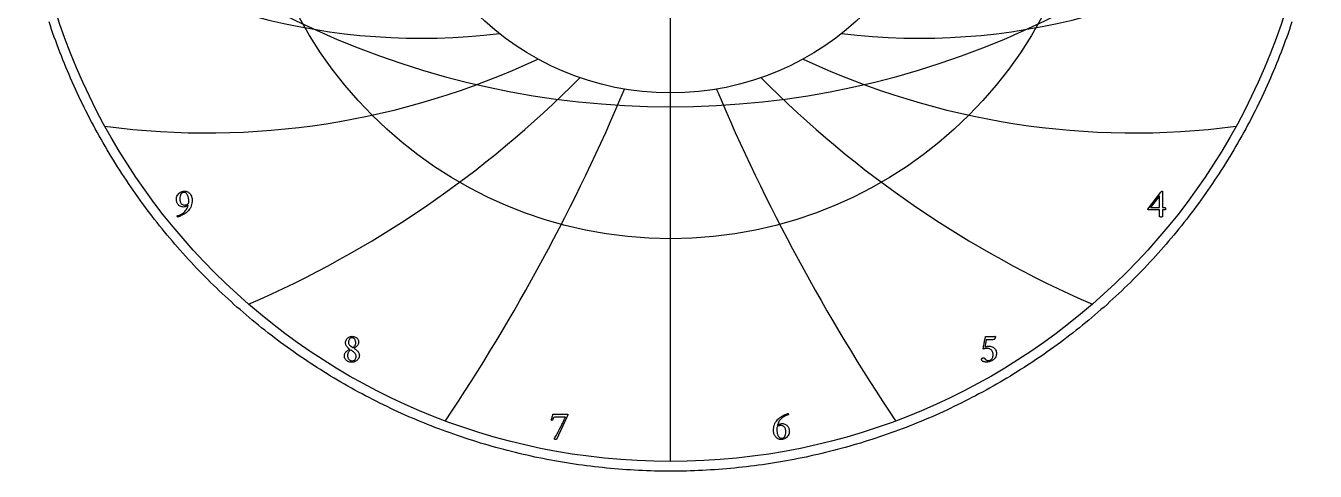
# Model space of a CAD drawing. Header units: millimetres. Extents: x -96 to 96, y -96 to 98.
# Drawn here: x -94.5 to 94.5, y -95.9 to -30.6 of the extents above; entities that cross this region are included whole.
import ezdxf

# ---------------------------------------------------------------- set-up
doc = ezdxf.new("R2010")
doc.units = ezdxf.units.MM
for name, color, linetype in [('CUT_OUTER', 1, 'Continuous'), ('ENGRAVE', 7, 'Continuous'), ('ENGRAVE_FINE', 8, 'Continuous'), ('TEXT', 5, 'Continuous')]:
    doc.layers.add(name, color=color, linetype=linetype)

msp = doc.modelspace()

# ---------------------------------------------------------------- linework, layer by layer
at = {"layer": 'CUT_OUTER'}
msp.add_lwpolyline([(91.0835, -30.0899), (90.8971, -30.6482), (90.7074, -31.2054), (90.5142, -31.7614), (90.3176, -32.3162), (90.1176, -32.8697), (89.9142, -33.4221), (89.7075, -33.9731), (89.4973, -34.5229), (89.2838, -35.0714), (89.0669, -35.6186), (88.8467, -36.1644), (88.6231, -36.7089), (88.3962, -37.252), (88.166, -37.7937), (87.9324, -38.334), (87.6956, -38.8728), (87.4554, -39.4101), (87.2119, -39.946), (86.9652, -40.4804), (86.7152, -41.0132), (86.4619, -41.5445), (86.2053, -42.0743), (85.9456, -42.6024), (85.6825, -43.129), (85.4163, -43.6539), (85.1468, -44.1772), (84.8742, -44.6988), (84.5983, -45.2187), (84.3192, -45.737), (84.037, -46.2535), (83.7516, -46.7682), (83.4631, -47.2813), (83.1714, -47.7925), (82.8766, -48.3019), (82.5787, -48.8095), (82.2776, -49.3153), (81.9735, -49.8192), (81.6662, -50.3213), (81.3559, -50.8214), (81.0426, -51.3196), (80.7262, -51.8159), (80.4067, -52.3103), (80.0842, -52.8027), (79.7587, -53.2931), (79.4302, -53.7815), (79.0987, -54.2678), (78.7643, -54.7521), (78.4268, -55.2344), (78.0864, -55.7146), (77.7431, -56.1927), (77.3969, -56.6686), (77.0477, -57.1425), (76.6956, -57.6141), (76.3407, -58.0836), (75.9828, -58.551), (75.6221, -59.0161), (75.2586, -59.479), (74.8922, -59.9396), (74.523, -60.398), (74.151, -60.8542), (73.7762, -61.308), (73.3987, -61.7595), (73.0183, -62.2087), (72.6353, -62.6556), (72.2494, -63.1001), (71.8609, -63.5422), (71.4697, -63.982), (71.0757, -64.4193), (70.6791, -64.8542), (70.2799, -65.2867), (69.8779, -65.7167), (69.4734, -66.1442), (69.0662, -66.5692), (68.6565, -66.9917), (68.2441, -67.4117), (67.8292, -67.8292), (67.4117, -68.2441), (66.9917, -68.6565), (66.5692, -69.0662), (66.1442, -69.4734), (65.7167, -69.8779), (65.2867, -70.2799), (64.8542, -70.6791), (64.4193, -71.0757), (63.982, -71.4697), (63.5422, -71.8609), (63.1001, -72.2494), (62.6556, -72.6353), (62.2087, -73.0183), (61.7595, -73.3987), (61.308, -73.7762), (60.8542, -74.151), (60.398, -74.523), (59.9396, -74.8922), (59.479, -75.2586), (59.0161, -75.6221), (58.551, -75.9828), (58.0836, -76.3407), (57.6141, -76.6956), (57.1425, -77.0477), (56.6686, -77.3969), (56.1927, -77.7431), (55.7146, -78.0864), (55.2344, -78.4268), (54.7521, -78.7643), (54.2678, -79.0987), (53.7815, -79.4302), (53.2931, -79.7587), (52.8027, -80.0842), (52.3103, -80.4067), (51.8159, -80.7262), (51.3196, -81.0426), (50.8214, -81.3559), (50.3213, -81.6662), (49.8192, -81.9735), (49.3153, -82.2776), (48.8095, -82.5787), (48.3019, -82.8766), (47.7925, -83.1714), (47.2813, -83.4631), (46.7682, -83.7516), (46.2535, -84.037), (45.737, -84.3192), (45.2187, -84.5983), (44.6988, -84.8742), (44.1772, -85.1468), (43.6539, -85.4163), (43.129, -85.6825), (42.6024, -85.9456), (42.0743, -86.2053), (41.5445, -86.4619), (41.0132, -86.7152), (40.4804, -86.9652), (39.946, -87.2119), (39.4101, -87.4554), (38.8728, -87.6956), (38.334, -87.9324), (37.7937, -88.166), (37.252, -88.3962), (36.7089, -88.6231), (36.1644, -88.8467), (35.6186, -89.0669), (35.0714, -89.2838), (34.5229, -89.4973), (33.9731, -89.7075), (33.4221, -89.9142), (32.8697, -90.1176), (32.3162, -90.3176), (31.7614, -90.5142), (31.2054, -90.7074), (30.6482, -90.8971), (30.0899, -91.0835), (29.5305, -91.2664), (28.9699, -91.4459), (28.4083, -91.6219), (27.8456, -91.7945), (27.2818, -91.9636), (26.717, -92.1293), (26.1512, -92.2915), (25.5844, -92.4502), (25.0167, -92.6055), (24.448, -92.7572), (23.8784, -92.9055), (23.3079, -93.0502), (22.7365, -93.1915), (22.1642, -93.3293), (21.5912, -93.4635), (21.0173, -93.5942), (20.4426, -93.7214), (19.8672, -93.8451), (19.291, -93.9652), (18.714, -94.0818), (18.1364, -94.1949), (17.5581, -94.3044), (16.9791, -94.4104), (16.3995, -94.5128), (15.8193, -94.6116), (15.2385, -94.7069), (14.6571, -94.7986), (14.0751, -94.8868), (13.4926, -94.9713), (12.9097, -95.0523), (12.3262, -95.1298), (11.7422, -95.2036), (11.1579, -95.2739), (10.5731, -95.3405), (9.9879, -95.4036), (9.4023, -95.4631), (8.8164, -95.519), (8.2301, -95.5713), (7.6435, -95.62), (7.0567, -95.6651), (6.4696, -95.7066), (5.8822, -95.7445), (5.2946, -95.7788), (4.7068, -95.8095), (4.1189, -95.8365), (3.5307, -95.86), (2.9425, -95.8799), (2.3541, -95.8961), (1.7657, -95.9087), (1.1771, -95.9178), (0.5886, -95.9232), (0, -95.925), (-0.5886, -95.9232), (-1.1771, -95.9178), (-1.7657, -95.9087), (-2.3541, -95.8961), (-2.9425, -95.8799), (-3.5307, -95.86), (-4.1189, -95.8365), (-4.7068, -95.8095), (-5.2946, -95.7788), (-5.8822, -95.7445), (-6.4696, -95.7066), (-7.0567, -95.6651), (-7.6435, -95.62), (-8.2301, -95.5713), (-8.8164, -95.519), (-9.4023, -95.4631), (-9.9879, -95.4036), (-10.5731, -95.3405), (-11.1579, -95.2739), (-11.7422, -95.2036), (-12.3262, -95.1298), (-12.9097, -95.0523), (-13.4926, -94.9713), (-14.0751, -94.8868), (-14.6571, -94.7986), (-15.2385, -94.7069), (-15.8193, -94.6116), (-16.3995, -94.5128), (-16.9791, -94.4104), (-17.5581, -94.3044), (-18.1364, -94.1949), (-18.714, -94.0818), (-19.291, -93.9652), (-19.8672, -93.8451), (-20.4426, -93.7214), (-21.0173, -93.5942), (-21.5912, -93.4635), (-22.1642, -93.3293), (-22.7365, -93.1915), (-23.3079, -93.0502), (-23.8784, -92.9055), (-24.448, -92.7572), (-25.0167, -92.6055), (-25.5844, -92.4502), (-26.1512, -92.2915), (-26.717, -92.1293), (-27.2818, -91.9636), (-27.8456, -91.7945), (-28.4083, -91.6219), (-28.9699, -91.4459), (-29.5305, -91.2664), (-30.0899, -91.0835), (-30.6482, -90.8971), (-31.2054, -90.7074), (-31.7614, -90.5142), (-32.3162, -90.3176), (-32.8697, -90.1176), (-33.4221, -89.9142), (-33.9731, -89.7075), (-34.5229, -89.4973), (-35.0714, -89.2838), (-35.6186, -89.0669), (-36.1644, -88.8467), (-36.7089, -88.6231), (-37.252, -88.3962), (-37.7937, -88.166), (-38.334, -87.9324), (-38.8728, -87.6956), (-39.4101, -87.4554), (-39.946, -87.2119), (-40.4804, -86.9652), (-41.0132, -86.7152), (-41.5445, -86.4619), (-42.0743, -86.2053), (-42.6024, -85.9456), (-43.129, -85.6825), (-43.6539, -85.4163), (-44.1772, -85.1468), (-44.6988, -84.8742), (-45.2187, -84.5983), (-45.737, -84.3192), (-46.2535, -84.037), (-46.7682, -83.7516), (-47.2813, -83.4631), (-47.7925, -83.1714), (-48.3019, -82.8766), (-48.8095, -82.5787), (-49.3153, -82.2776), (-49.8192, -81.9735), (-50.3213, -81.6662), (-50.8214, -81.3559), (-51.3196, -81.0426), (-51.8159, -80.7262), (-52.3103, -80.4067), (-52.8027, -80.0842), (-53.2931, -79.7587), (-53.7815, -79.4302), (-54.2678, -79.0987), (-54.7521, -78.7643), (-55.2344, -78.4268), (-55.7146, -78.0864), (-56.1927, -77.7431), (-56.6686, -77.3969), (-57.1425, -77.0477), (-57.6141, -76.6956), (-58.0836, -76.3407), (-58.551, -75.9828), (-59.0161, -75.6221), (-59.479, -75.2586), (-59.9396, -74.8922), (-60.398, -74.523), (-60.8542, -74.151), (-61.308, -73.7762), (-61.7595, -73.3987), (-62.2087, -73.0183), (-62.6556, -72.6353), (-63.1001, -72.2494), (-63.5422, -71.8609), (-63.982, -71.4697), (-64.4193, -71.0757), (-64.8542, -70.6791), (-65.2867, -70.2799), (-65.7167, -69.8779), (-66.1442, -69.4734), (-66.5692, -69.0662), (-66.9917, -68.6565), (-67.4117, -68.2441), (-67.8292, -67.8292), (-68.2441, -67.4117), (-68.6565, -66.9917), (-69.0662, -66.5692), (-69.4734, -66.1442), (-69.8779, -65.7167), (-70.2799, -65.2867), (-70.6791, -64.8542), (-71.0757, -64.4193), (-71.4697, -63.982), (-71.8609, -63.5422), (-72.2494, -63.1001), (-72.6353, -62.6556), (-73.0183, -62.2087), (-73.3987, -61.7595), (-73.7762, -61.308), (-74.151, -60.8542), (-74.523, -60.398), (-74.8922, -59.9396), (-75.2586, -59.479), (-75.6221, -59.0161), (-75.9828, -58.551), (-76.3407, -58.0836), (-76.6956, -57.6141), (-77.0477, -57.1425), (-77.3969, -56.6686), (-77.7431, -56.1927), (-78.0864, -55.7146), (-78.4268, -55.2344), (-78.7643, -54.7521), (-79.0987, -54.2678), (-79.4302, -53.7815), (-79.7587, -53.2931), (-80.0842, -52.8027), (-80.4067, -52.3103), (-80.7262, -51.8159), (-81.0426, -51.3196), (-81.3559, -50.8214), (-81.6662, -50.3213), (-81.9735, -49.8192), (-82.2776, -49.3153), (-82.5787, -48.8095), (-82.8766, -48.3019), (-83.1714, -47.7925), (-83.4631, -47.2813), (-83.7516, -46.7682), (-84.037, -46.2535), (-84.3192, -45.737), (-84.5983, -45.2187), (-84.8742, -44.6988), (-85.1468, -44.1772), (-85.4163, -43.6539), (-85.6825, -43.129), (-85.9456, -42.6024), (-86.2053, -42.0743), (-86.4619, -41.5445), (-86.7152, -41.0132), (-86.9652, -40.4804), (-87.2119, -39.946), (-87.4554, -39.4101), (-87.6956, -38.8728), (-87.9324, -38.334), (-88.166, -37.7937), (-88.3962, -37.252), (-88.6231, -36.7089), (-88.8467, -36.1644), (-89.0669, -35.6186), (-89.2838, -35.0714), (-89.4973, -34.5229), (-89.7075, -33.9731), (-89.9142, -33.4221), (-90.1176, -32.8697), (-90.3176, -32.3162), (-90.5142, -31.7614), (-90.7074, -31.2054), (-90.8971, -30.6482), (-91.0835, -30.0899)], dxfattribs=at)
at = {"layer": 'ENGRAVE'}
for points in [[(0, -94.5), (0, 94.5)], [(0, -94.5), (0, -40.492)]]:
    msp.add_lwpolyline(points, dxfattribs=at)
for radius in [94.5, 61.8587, 40.492]:
    msp.add_circle((0, 0), radius, dxfattribs=at)
for centre, radius, start, end in [((-36.4408, 63.1173), 95.594, 233.336387, 276.831602), ((36.4408, 63.1173), 95.594, 263.168398, 306.663613), ((-67.9899, 67.9899), 114.3318, 262.507277, 295.128689), ((67.9899, 67.9899), 114.3318, 244.871311, 277.492723), ((-123.968, 71.573), 155.9399, 293.478679, 315.226287), ((123.968, 71.573), 155.9399, 224.773713, 246.521321), ((-275.2926, 73.7644), 291.6397, 326.181449, 337.055252), ((275.2926, 73.7644), 291.6397, 202.944748, 213.818551)]:
    msp.add_arc(centre, radius, start, end, dxfattribs=at)
at = {"layer": 'ENGRAVE_FINE'}
msp.add_arc((0, 83.1586), 125.6729, 221.240592, 318.759408, dxfattribs=at)
at = {"layer": 'TEXT'}
for points in [[(-72.2991, -58.5042), (-72.2035, -58.4714), (-72.1016, -58.4327), (-71.9934, -58.388), (-71.8788, -58.3373), (-71.7609, -58.2792), (-71.6426, -58.2121), (-71.5239, -58.1361), (-71.4049, -58.0512), (-71.2885, -57.956), (-71.1776, -57.8492), (-71.0724, -57.7309), (-70.9727, -57.6011), (-70.882, -57.4582), (-70.8035, -57.3008), (-70.7374, -57.1288), (-70.6836, -56.9424), (-70.7609, -57.0014), (-70.8438, -57.0534), (-70.9323, -57.0983), (-71.0264, -57.1361), (-71.1204, -57.1661), (-71.2089, -57.1875), (-71.2918, -57.2004), (-71.3691, -57.2047), (-71.515, -57.1976), (-71.6486, -57.1763), (-71.7698, -57.141), (-71.8788, -57.0914), (-71.9764, -57.0309), (-72.0636, -56.9625), (-72.1404, -56.8863), (-72.2067, -56.8023), (-72.2633, -56.7132), (-72.311, -56.6219), (-72.3498, -56.5284), (-72.3796, -56.4327), (-72.4017, -56.3382), (-72.4176, -56.2486), (-72.4271, -56.1639), (-72.4302, -56.0839), (-72.4204, -55.9234), (-72.3907, -55.7695), (-72.3414, -55.6223), (-72.2723, -55.4818), (-72.1864, -55.3513), (-72.0867, -55.2337), (-71.9733, -55.1292), (-71.846, -55.0377), (-71.7082, -54.9634), (-71.5629, -54.9103), (-71.4101, -54.8785), (-71.2499, -54.8678), (-71.1219, -54.8751), (-71.0003, -54.8969), (-70.885, -54.9332), (-70.776, -54.9841), (-70.6741, -55.0469), (-70.58, -55.119), (-70.4937, -55.2004), (-70.4153, -55.2911), (-70.3453, -55.3893), (-70.2842, -55.493), (-70.232, -55.6024), (-70.1888, -55.7173), (-70.1549, -55.8349), (-70.1307, -55.952), (-70.1161, -56.0689), (-70.1113, -56.1853), (-70.12, -56.4058), (-70.1463, -56.6205), (-70.1901, -56.8291), (-70.2514, -57.0318), (-70.3302, -57.2252), (-70.4265, -57.4059), (-70.5403, -57.5739), (-70.6717, -57.7293), (-70.7775, -57.8403), (-70.8922, -57.9468), (-71.0159, -58.0489), (-71.1486, -58.1465), (-71.2862, -58.2384), (-71.425, -58.3231), (-71.5649, -58.4008), (-71.7059, -58.4714), (-71.8451, -58.5342), (-71.9794, -58.5884), (-72.1089, -58.6341), (-72.2335, -58.6711), (-72.2525, -58.6667), (-72.2678, -58.6533), (-72.2793, -58.6309), (-72.2872, -58.5996), (-72.2924, -58.5668), (-72.2961, -58.54), (-72.2983, -58.5191), (-72.2991, -58.5042)], [(-70.6359, -56.686), (-70.6303, -56.638), (-70.6255, -56.5892), (-70.6214, -56.5396), (-70.618, -56.4893), (-70.6154, -56.4386), (-70.6135, -56.388), (-70.6124, -56.3373), (-70.612, -56.2866), (-70.6147, -56.1871), (-70.6225, -56.0854), (-70.6355, -55.9815), (-70.6538, -55.8753), (-70.6772, -55.7699), (-70.7059, -55.6681), (-70.7398, -55.5702), (-70.779, -55.4759), (-70.8237, -55.3878), (-70.8743, -55.3082), (-70.931, -55.2373), (-70.9936, -55.1748), (-71.0617, -55.124), (-71.1351, -55.0877), (-71.2138, -55.0659), (-71.2976, -55.0586), (-71.4289, -55.075), (-71.5487, -55.1242), (-71.6569, -55.2061), (-71.7536, -55.3209), (-71.8332, -55.4602), (-71.89, -55.616), (-71.9241, -55.7881), (-71.9354, -55.9766), (-71.931, -56.0972), (-71.9176, -56.2143), (-71.8952, -56.3282), (-71.8639, -56.4386), (-71.8226, -56.542), (-71.77, -56.6346), (-71.7063, -56.7164), (-71.6314, -56.7874), (-71.5446, -56.8447), (-71.4451, -56.8857), (-71.333, -56.9103), (-71.2082, -56.9185), (-71.1439, -56.9161), (-71.0763, -56.9088), (-71.0053, -56.8967), (-70.931, -56.8798), (-70.8555, -56.8531), (-70.7812, -56.812), (-70.708, -56.7563), (-70.6359, -56.686)], [(72.0487, -54.8857), (72.0709, -54.888), (72.0897, -54.8947), (72.1052, -54.9058), (72.1173, -54.9215), (72.1264, -54.9394), (72.1329, -54.9573), (72.1368, -54.9751), (72.1381, -54.993), (72.1381, -57.2881), (72.4839, -57.2881), (72.4984, -57.2926), (72.5122, -57.306), (72.5252, -57.3284), (72.5375, -57.3597), (72.548, -57.3969), (72.5554, -57.4372), (72.5599, -57.4804), (72.5614, -57.5266), (72.5603, -57.5571), (72.5569, -57.5832), (72.5513, -57.6048), (72.5435, -57.622), (72.1381, -57.622), (72.1381, -58.6413), (72.1357, -58.6423), (72.1284, -58.6451), (72.1163, -58.6497), (72.0994, -58.6562), (72.0716, -58.6628), (72.0271, -58.6674), (71.9658, -58.6702), (71.8878, -58.6711), (71.7965, -58.6682), (71.7313, -58.6592), (71.6922, -58.6443), (71.6791, -58.6234), (71.6791, -57.622), (70.0398, -57.622), (70.0258, -57.6121), (70.0137, -57.6003), (70.0034, -57.5867), (69.995, -57.5713), (69.9885, -57.5554), (69.9839, -57.5407), (69.9811, -57.5271), (69.9801, -57.5146), (71.8758, -55.0348), (71.8922, -55.0156), (71.9116, -54.9938), (71.934, -54.9694), (71.9593, -54.9424), (71.985, -54.9176), (72.0085, -54.8999), (72.0297, -54.8893), (72.0487, -54.8857)], [(71.6791, -55.5832), (70.3736, -57.2881), (71.6791, -57.2881)], [(-46.6709, -76.1579), (-46.5425, -76.1642), (-46.4198, -76.1832), (-46.3026, -76.2149), (-46.191, -76.2592), (-46.0876, -76.3155), (-45.995, -76.3829), (-45.9133, -76.4615), (-45.8423, -76.5513), (-45.7849, -76.6519), (-45.7439, -76.7629), (-45.7193, -76.8844), (-45.7111, -77.0163), (-45.7178, -77.1258), (-45.738, -77.2279), (-45.7715, -77.3225), (-45.8184, -77.4097), (-45.8749, -77.4902), (-45.9369, -77.5647), (-46.0045, -77.6333), (-46.0778, -77.6959), (-46.1528, -77.7532), (-46.226, -77.8062), (-46.2974, -77.8546), (-46.3669, -77.8986), (-46.3825, -77.9053), (-46.3877, -77.9135), (-46.3825, -77.9231), (-46.3669, -77.9343), (-46.2776, -77.9857), (-46.1888, -78.0446), (-46.1003, -78.1109), (-46.0122, -78.1847), (-45.928, -78.2644), (-45.8512, -78.3486), (-45.7819, -78.4373), (-45.7201, -78.5305), (-45.6692, -78.627), (-45.6329, -78.7257), (-45.6111, -78.8267), (-45.6038, -78.9299), (-45.6135, -79.0722), (-45.6426, -79.2071), (-45.691, -79.3345), (-45.7588, -79.4545), (-45.8425, -79.5646), (-45.9384, -79.6624), (-46.0466, -79.7479), (-46.1672, -79.8211), (-46.2963, -79.8798), (-46.4302, -79.9217), (-46.569, -79.9468), (-46.7126, -79.9552), (-46.8663, -79.9477), (-47.0114, -79.9254), (-47.148, -79.8881), (-47.276, -79.836), (-47.3928, -79.7704), (-47.4958, -79.6929), (-47.585, -79.6035), (-47.6605, -79.5021), (-47.7205, -79.3907), (-47.7633, -79.2711), (-47.789, -79.1433), (-47.7976, -79.0074), (-47.7924, -78.9142), (-47.7767, -78.8255), (-47.7506, -78.7413), (-47.7141, -78.6616), (-47.6698, -78.5863), (-47.6202, -78.5155), (-47.5655, -78.4492), (-47.5055, -78.3874), (-47.4427, -78.33), (-47.3795, -78.2771), (-47.316, -78.2287), (-47.2521, -78.1847), (-47.1908, -78.1448), (-47.1351, -78.1087), (-47.085, -78.0763), (-47.0405, -78.0476), (-47.0316, -78.039), (-47.0286, -78.0312), (-47.0316, -78.0241), (-47.0405, -78.0178), (-47.1014, -77.9781), (-47.1649, -77.9306), (-47.2311, -77.8753), (-47.2998, -77.8121), (-47.3673, -77.7423), (-47.4295, -77.6668), (-47.4865, -77.5858), (-47.5383, -77.4991), (-47.5813, -77.4075), (-47.612, -77.3114), (-47.6305, -77.2108), (-47.6366, -77.1057), (-47.6282, -76.9828), (-47.6031, -76.8643), (-47.5612, -76.7503), (-47.5025, -76.6407), (-47.43, -76.5385), (-47.3468, -76.4462), (-47.2527, -76.3641), (-47.1478, -76.292), (-47.0353, -76.2333), (-46.9183, -76.1914), (-46.7968, -76.1662), (-46.6709, -76.1579)], [(-46.7007, -76.3605), (-46.8011, -76.3725), (-46.8937, -76.4082), (-46.9785, -76.4678), (-47.0554, -76.5513), (-47.1193, -76.6512), (-47.1649, -76.7599), (-47.1923, -76.8777), (-47.2015, -77.0044), (-47.1949, -77.1104), (-47.1754, -77.2078), (-47.1428, -77.2967), (-47.0971, -77.3769), (-47.0425, -77.4494), (-46.9831, -77.5148), (-46.9189, -77.5731), (-46.8497, -77.6243), (-46.7804, -77.6702), (-46.7156, -77.7123), (-46.6553, -77.7506), (-46.5994, -77.7853), (-46.5927, -77.7879), (-46.5845, -77.7898), (-46.5748, -77.7909), (-46.5636, -77.7913), (-46.561, -77.7913), (-46.5591, -77.7913), (-46.558, -77.7913), (-46.5576, -77.7913), (-46.5491, -77.7909), (-46.5412, -77.7898), (-46.5342, -77.7879), (-46.5278, -77.7853), (-46.4429, -77.722), (-46.3669, -77.6512), (-46.2998, -77.5729), (-46.2417, -77.4872), (-46.1947, -77.3941), (-46.1612, -77.2935), (-46.1411, -77.1854), (-46.1344, -77.0699), (-46.1387, -76.9842), (-46.1515, -76.9), (-46.1729, -76.8173), (-46.2029, -76.7361), (-46.2408, -76.659), (-46.2857, -76.5886), (-46.3376, -76.5249), (-46.3967, -76.4678), (-46.4626, -76.4209), (-46.5353, -76.3874), (-46.6146, -76.3672), (-46.7007, -76.3605)], [(46.7007, -77.6005), (46.8671, -77.6102), (47.0204, -77.6392), (47.1607, -77.6877), (47.2879, -77.7555), (47.4017, -77.838), (47.5018, -77.9306), (47.588, -78.0332), (47.6605, -78.1459), (47.7179, -78.2646), (47.7588, -78.3851), (47.7834, -78.5075), (47.7916, -78.6318), (47.7836, -78.7773), (47.7596, -78.9157), (47.7195, -79.047), (47.6635, -79.1713), (47.5942, -79.2875), (47.5144, -79.3948), (47.4243, -79.4932), (47.3237, -79.5826), (47.2147, -79.6625), (47.0994, -79.7324), (46.9777, -79.7922), (46.8497, -79.8419), (46.7178, -79.8811), (46.5845, -79.909), (46.4496, -79.9258), (46.3132, -79.9314), (46.253, -79.9293), (46.1858, -79.9232), (46.1115, -79.9129), (46.0301, -79.8986), (45.9472, -79.8798), (45.8684, -79.8561), (45.7937, -79.8276), (45.7231, -79.7942), (45.7096, -79.7823), (45.6932, -79.7644), (45.6739, -79.7406), (45.6515, -79.7108), (45.6307, -79.6776), (45.6158, -79.6437), (45.6068, -79.6091), (45.6038, -79.5737), (45.6085, -79.5141), (45.6225, -79.4604), (45.6457, -79.4127), (45.6783, -79.371), (45.7169, -79.3371), (45.7581, -79.3129), (45.8019, -79.2983), (45.8482, -79.2935), (45.9047, -79.2993), (45.9548, -79.3166), (45.9986, -79.3455), (46.036, -79.3859), (46.0705, -79.4308), (46.1053, -79.4731), (46.1405, -79.5128), (46.1761, -79.5498), (46.2199, -79.5884), (46.2678, -79.6206), (46.3197, -79.6465), (46.3758, -79.6661), (46.4338, -79.6804), (46.4913, -79.6907), (46.5485, -79.6968), (46.6053, -79.6989), (46.683, -79.6935), (46.7611, -79.6773), (46.8395, -79.6502), (46.9183, -79.6124), (46.9941, -79.5621), (47.0636, -79.4977), (47.1268, -79.4191), (47.1836, -79.3263), (47.2305, -79.2181), (47.264, -79.093), (47.2842, -78.9513), (47.2909, -78.7927), (47.2851, -78.6994), (47.2678, -78.6042), (47.2389, -78.5072), (47.1985, -78.4082), (47.1454, -78.3121), (47.0785, -78.2234), (46.9978, -78.1422), (46.9034, -78.0685), (46.7935, -78.0072), (46.6664, -77.9634), (46.5222, -77.9371), (46.3609, -77.9284), (46.3091, -77.93), (46.2491, -77.9351), (46.181, -77.9435), (46.1046, -77.9552), (46.0297, -77.9692), (45.966, -77.9842), (45.9134, -78.0005), (45.8721, -78.0178), (45.8633, -78.0161), (45.8549, -78.0111), (45.8469, -78.0027), (45.8393, -77.991), (45.8328, -77.9774), (45.8281, -77.9634), (45.8253, -77.949), (45.8244, -77.9343), (45.8572, -77.7704), (45.89, -77.6065), (45.9228, -77.4425), (45.9555, -77.2786), (45.9878, -77.1174), (46.0189, -76.9619), (46.0489, -76.8119), (46.0778, -76.6675), (46.1044, -76.5325), (46.1277, -76.4105), (46.1476, -76.3015), (46.1642, -76.2055), (47.0226, -76.2055), (47.0826, -76.2048), (47.1433, -76.2026), (47.2048, -76.1988), (47.267, -76.1936), (47.327, -76.1875), (47.3818, -76.181), (47.4313, -76.1741), (47.4757, -76.1668), (47.5122, -76.1603), (47.5383, -76.1556), (47.5539, -76.1528), (47.5591, -76.1519), (47.5735, -76.1605), (47.5867, -76.1683), (47.5988, -76.1754), (47.6098, -76.1817), (47.6189, -76.1884), (47.6255, -76.1966), (47.6294, -76.2063), (47.6307, -76.2175), (47.6294, -76.23), (47.6255, -76.2495), (47.6189, -76.2762), (47.6098, -76.3099), (47.5983, -76.3481), (47.5845, -76.3881), (47.5684, -76.43), (47.5502, -76.4738), (47.5299, -76.517), (47.5077, -76.5573), (47.4837, -76.5945), (47.4578, -76.6288), (47.3952, -76.6348), (47.3266, -76.6407), (47.2521, -76.6467), (47.1716, -76.6526), (47.0845, -76.6579), (46.9898, -76.6616), (46.8877, -76.6638), (46.7782, -76.6646), (46.2894, -76.6646), (46.2627, -76.7963), (46.2365, -76.9291), (46.2106, -77.063), (46.1851, -77.1981), (46.1595, -77.332), (46.1336, -77.4626), (46.1074, -77.5899), (46.0807, -77.7138), (46.145, -77.6908), (46.2186, -77.6698), (46.3015, -77.6506), (46.3937, -77.6333), (46.4855, -77.6189), (46.5673, -77.6087), (46.639, -77.6025), (46.7007, -77.6005)], [(-46.7007, -79.7466), (-46.5649, -79.7354), (-46.4436, -79.7018), (-46.3369, -79.646), (-46.2447, -79.5677), (-46.1703, -79.4712), (-46.1172, -79.3606), (-46.0854, -79.2357), (-46.0748, -79.0968), (-46.0811, -79.0087), (-46.1001, -78.9232), (-46.1318, -78.8403), (-46.1761, -78.76), (-46.229, -78.6832), (-46.2864, -78.6109), (-46.3482, -78.5431), (-46.4146, -78.4798), (-46.482, -78.4215), (-46.5472, -78.3688), (-46.6102, -78.3216), (-46.6709, -78.2801), (-46.7249, -78.2451), (-46.7678, -78.2175), (-46.7994, -78.1974), (-46.8199, -78.1847), (-46.8311, -78.1795), (-46.8408, -78.1758), (-46.849, -78.1735), (-46.8557, -78.1728), (-46.8639, -78.1731), (-46.8706, -78.1743), (-46.8758, -78.1761), (-46.8795, -78.1787), (-46.9908, -78.2559), (-47.086, -78.3382), (-47.1651, -78.4258), (-47.2283, -78.5185), (-47.2765, -78.6195), (-47.311, -78.7316), (-47.3317, -78.855), (-47.3386, -78.9895), (-47.3326, -79.1044), (-47.3147, -79.2108), (-47.2849, -79.3086), (-47.2432, -79.3978), (-47.1923, -79.4777), (-47.1351, -79.5476), (-47.0716, -79.6074), (-47.0018, -79.6571), (-46.9282, -79.6963), (-46.8535, -79.7242), (-46.7776, -79.741), (-46.7007, -79.7466)], [(-15.4618, -87.5648), (-15.4041, -87.5642), (-15.3441, -87.5626), (-15.2819, -87.5598), (-15.2174, -87.5559), (-15.1586, -87.5519), (-15.1131, -87.5491), (-15.0811, -87.5475), (-15.0624, -87.5469), (-15.0468, -87.5503), (-15.0356, -87.5603), (-15.0289, -87.5771), (-15.0267, -87.6006), (-15.03, -87.6332), (-15.0401, -87.6714), (-15.0568, -87.7151), (-15.0803, -87.7645), (-15.1075, -87.8176), (-15.1355, -87.8725), (-15.1641, -87.9294), (-15.1936, -87.988), (-16.7256, -91.2608), (-16.7361, -91.2686), (-16.7495, -91.2742), (-16.7659, -91.2776), (-16.7852, -91.2787), (-16.8199, -91.2766), (-16.8583, -91.2705), (-16.9004, -91.2602), (-16.9462, -91.2459), (-16.9879, -91.2289), (-17.0177, -91.2109), (-17.0356, -91.1917), (-17.0416, -91.1714), (-16.9652, -91.0521), (-16.8851, -90.921), (-16.8013, -90.7779), (-16.7137, -90.6229), (-16.6237, -90.4597), (-16.5326, -90.2921), (-16.4404, -90.12), (-16.3471, -89.9433), (-16.2543, -89.7653), (-16.1638, -89.5887), (-16.0755, -89.4135), (-15.9894, -89.2399), (-15.9067, -89.0709), (-15.8285, -88.9098), (-15.7547, -88.7565), (-15.6854, -88.611), (-15.6217, -88.4765), (-15.5647, -88.3562), (-15.5144, -88.25), (-15.4708, -88.1579), (-15.4356, -88.0836), (-15.4104, -88.0305), (-15.3953, -87.9987), (-15.3903, -87.988), (-16.8687, -87.988), (-16.9499, -87.9948), (-17.0207, -88.0149), (-17.0811, -88.0484), (-17.131, -88.0953), (-17.1742, -88.1568), (-17.2145, -88.2339), (-17.2517, -88.3267), (-17.286, -88.4351), (-17.2927, -88.4508), (-17.3069, -88.462), (-17.3285, -88.4687), (-17.3575, -88.4709), (-17.3678, -88.4702), (-17.3806, -88.4679), (-17.3961, -88.4642), (-17.4142, -88.459), (-17.4322, -88.453), (-17.4477, -88.4471), (-17.4605, -88.4411), (-17.4708, -88.4351), (-17.4326, -88.3154), (-17.3955, -88.1945), (-17.3596, -88.0724), (-17.3247, -87.9493), (-17.2929, -87.8325), (-17.2659, -87.7295), (-17.2437, -87.6402), (-17.2264, -87.5648)], [(16.3441, -88.9478), (16.49, -88.9549), (16.6235, -88.9761), (16.7448, -89.0115), (16.8538, -89.0611), (16.9514, -89.1216), (17.0386, -89.19), (17.1154, -89.2662), (17.1817, -89.3502), (17.2385, -89.4392), (17.2867, -89.5305), (17.3264, -89.624), (17.3575, -89.7198), (17.381, -89.8142), (17.3978, -89.9039), (17.4078, -89.9886), (17.4112, -90.0685), (17.4013, -90.2267), (17.3717, -90.3793), (17.3223, -90.5262), (17.2532, -90.6676), (17.1675, -90.7995), (17.0684, -90.918), (16.9559, -91.0231), (16.83, -91.1147), (16.693, -91.1891), (16.5475, -91.2422), (16.3935, -91.274), (16.2308, -91.2846), (16.1029, -91.2774), (15.9812, -91.2556), (15.8659, -91.2192), (15.7569, -91.1684), (15.655, -91.1056), (15.5609, -91.0335), (15.4747, -90.9521), (15.3963, -90.8614), (15.326, -90.7632), (15.2644, -90.6594), (15.2113, -90.5501), (15.1668, -90.4352), (15.1315, -90.3176), (15.1064, -90.2004), (15.0913, -90.0836), (15.0863, -89.9672), (15.0952, -89.7466), (15.122, -89.532), (15.1668, -89.3234), (15.2293, -89.1207), (15.3091, -88.9273), (15.4052, -88.7466), (15.5177, -88.5786), (15.6466, -88.4232), (15.7549, -88.3122), (15.8709, -88.2056), (15.9948, -88.1035), (16.1265, -88.0059), (16.2629, -87.9139), (16.4007, -87.8286), (16.5401, -87.75), (16.6809, -87.6781), (16.8201, -87.6143), (16.9544, -87.5603), (17.0839, -87.516), (17.2085, -87.4813), (17.2275, -87.4856), (17.2428, -87.4985), (17.2543, -87.5199), (17.2621, -87.5499), (17.2674, -87.5817), (17.2711, -87.6088), (17.2733, -87.6309), (17.2741, -87.6483), (17.1785, -87.681), (17.0766, -87.7198), (16.9684, -87.7645), (16.8538, -87.8152), (16.7359, -87.8733), (16.6176, -87.9404), (16.4989, -88.0164), (16.3799, -88.1013), (16.2636, -88.1965), (16.1533, -88.3032), (16.049, -88.4215), (15.9507, -88.5514), (15.8609, -88.6943), (15.7823, -88.8517), (15.7148, -89.0236), (15.6586, -89.2101), (15.7383, -89.1511), (15.8225, -89.0991), (15.9112, -89.0542), (16.0043, -89.0164), (16.0971, -88.9864), (16.1846, -88.965), (16.267, -88.9521), (16.3441, -88.9478)], [(15.6109, -89.4664), (15.6053, -89.5145), (15.6004, -89.5633), (15.5963, -89.6129), (15.593, -89.6632), (15.5904, -89.7138), (15.5885, -89.7645), (15.5874, -89.8152), (15.587, -89.8659), (15.5896, -89.9653), (15.5975, -90.067), (15.6105, -90.171), (15.6288, -90.2772), (15.6524, -90.3826), (15.6817, -90.4843), (15.7165, -90.5823), (15.7569, -90.6766), (15.8029, -90.7647), (15.8545, -90.8442), (15.9117, -90.9152), (15.9745, -90.9776), (16.0427, -91.0285), (16.1161, -91.0648), (16.1947, -91.0866), (16.2785, -91.0939), (16.4123, -91.0775), (16.5334, -91.0283), (16.6418, -90.9463), (16.7376, -90.8316), (16.8158, -90.6922), (16.8717, -90.5365), (16.9052, -90.3644), (16.9164, -90.1758), (16.9117, -90.0529), (16.8978, -89.9344), (16.8745, -89.8204), (16.8419, -89.7109), (16.7992, -89.6088), (16.7458, -89.5171), (16.6815, -89.4359), (16.6064, -89.3651), (16.5196, -89.3077), (16.4201, -89.2667), (16.308, -89.2422), (16.1832, -89.234), (16.1189, -89.2364), (16.0513, -89.2436), (15.9803, -89.2557), (15.906, -89.2727), (15.8305, -89.2993), (15.7562, -89.3405), (15.683, -89.3962), (15.6109, -89.4664)]]:
    msp.add_lwpolyline(points, close=True, dxfattribs=at)

doc.saveas('drawing.dxf')
